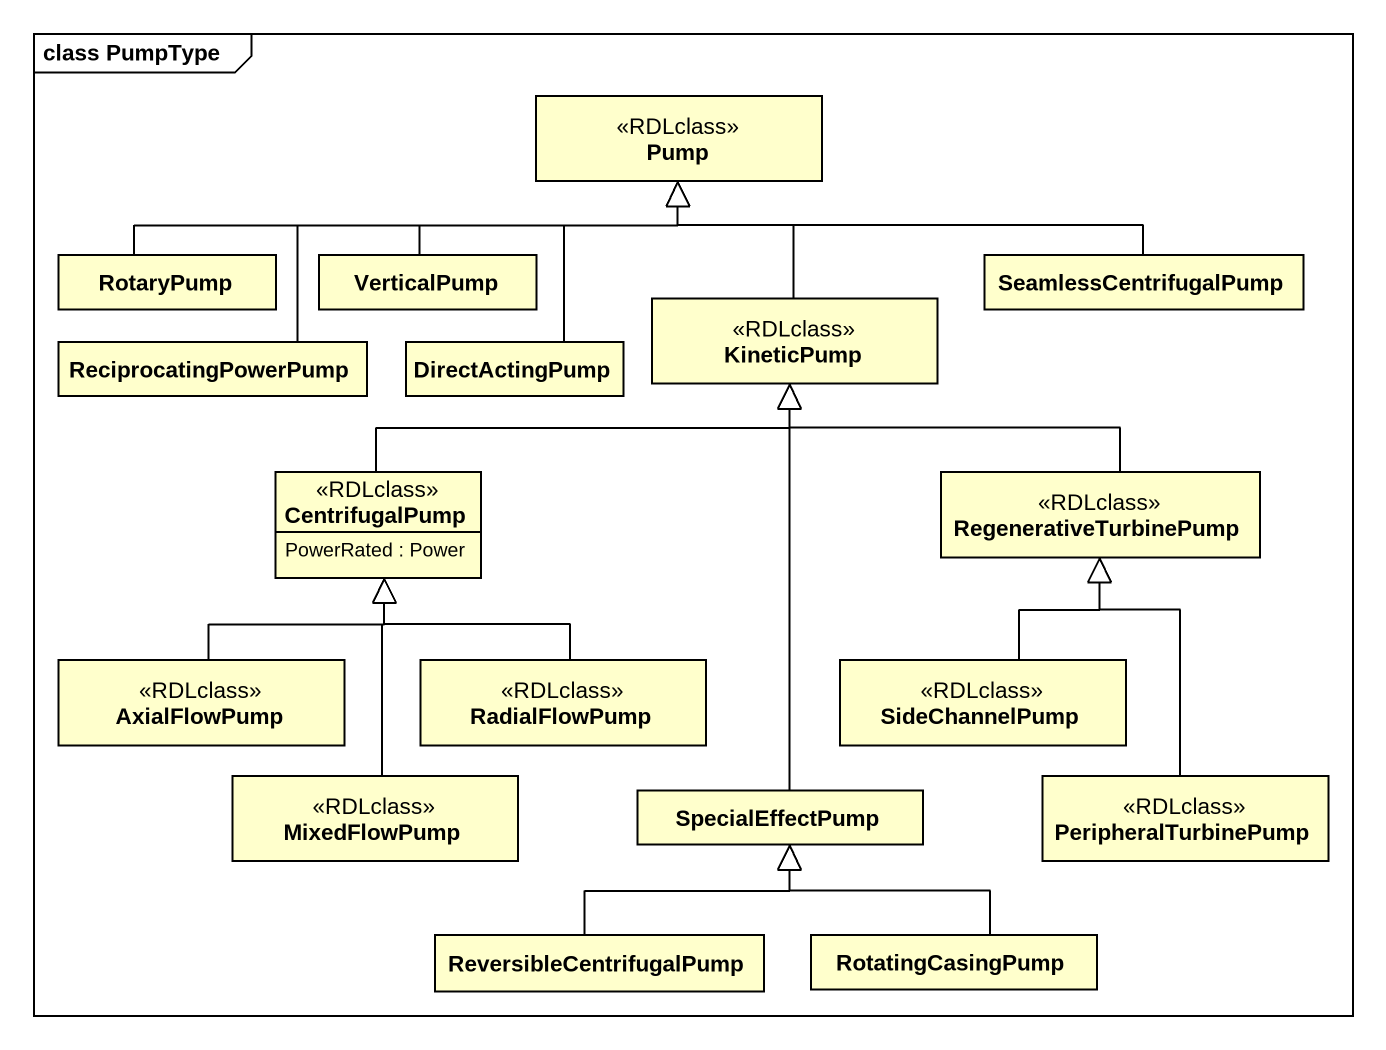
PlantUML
@startuml
mainframe class PumpType
hide circle
hide empty members
class Pump <<RDLclass>>
class RotaryPump
class VerticalPump
class KineticPump <<RDLclass>>
class SeamlessCentrifugalPump
class ReciprocatingPowerPump
class DirectActingPump
class CentrifugalPump <<RDLclass>> {
  PowerRated : Power
}
class RegenerativeTurbinePump <<RDLclass>>
class AxialFlowPump <<RDLclass>>
class RadialFlowPump <<RDLclass>>
class SideChannelPump <<RDLclass>>
class MixedFlowPump <<RDLclass>>
class SpecialEffectPump
class PeripheralTurbinePump <<RDLclass>>
class ReversibleCentrifugalPump
class RotatingCasingPump
RotaryPump -right-|> Pump
VerticalPump -right-|> Pump
KineticPump -up-|> Pump
SeamlessCentrifugalPump -left-|> Pump
ReciprocatingPowerPump -right-|> Pump
DirectActingPump -up-|> Pump
CentrifugalPump -right-|> KineticPump
RegenerativeTurbinePump -left-|> KineticPump
AxialFlowPump -up-|> CentrifugalPump
RadialFlowPump -up-|> CentrifugalPump
SideChannelPump -up-|> RegenerativeTurbinePump
MixedFlowPump -up-|> CentrifugalPump
SpecialEffectPump -up-|> KineticPump
PeripheralTurbinePump -up-|> RegenerativeTurbinePump
ReversibleCentrifugalPump -up-|> SpecialEffectPump
RotatingCasingPump -up-|> SpecialEffectPump
@enduml
